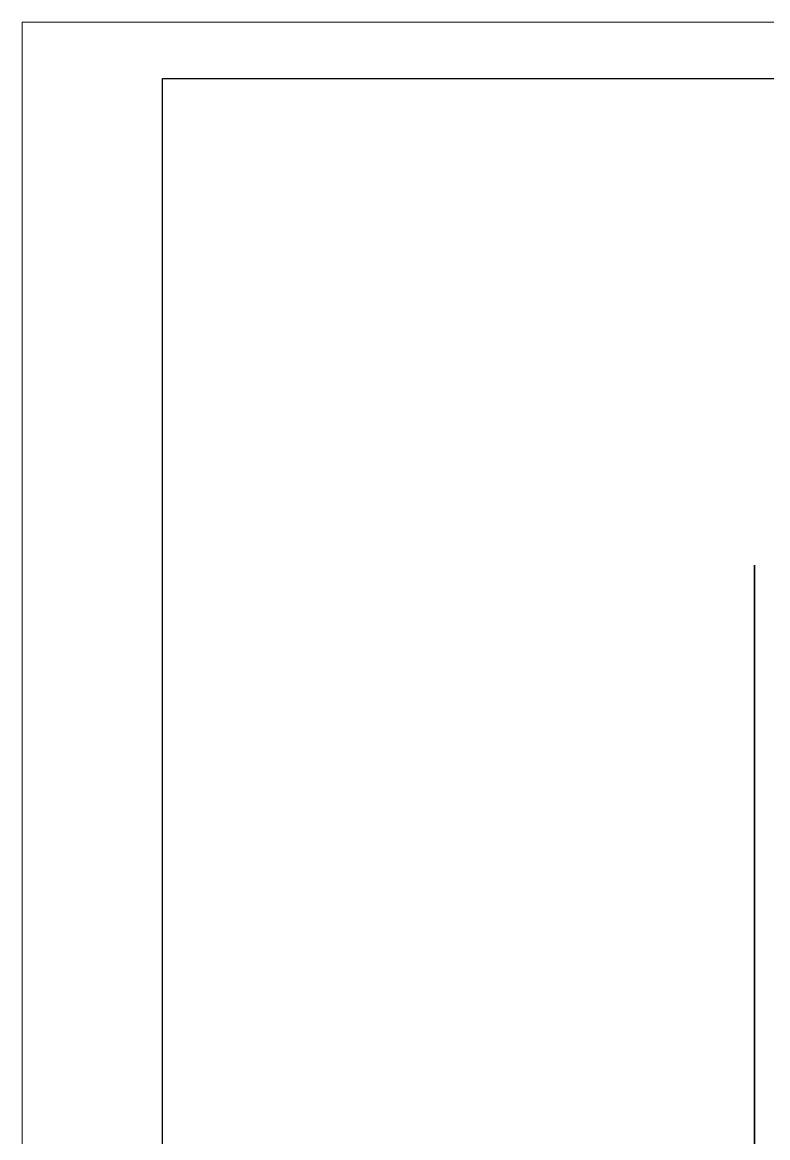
# Model space of a CAD drawing. Header units: millimetres. Extents: x 3165 to 9493, y 682 to 4304.
# Drawn here: x 3165 to 3976, y 3091 to 4304 of the extents above; entities that cross this region are included whole.
import ezdxf

# ---------------------------------------------------------------- set-up
doc = ezdxf.new("R2010")
doc.units = ezdxf.units.MM
doc.layers.add('220', color=5, linetype='Continuous')
doc.layers.add('FOLHA', color=255, linetype='Continuous', lineweight=5)

msp = doc.modelspace()

# ---------------------------------------------------------------- linework, layer by layer
at = {"color": 30}
for p, q in [((3317.8, 4242.66), (9432.48, 4242.66)), ((3317.8, 743.34), (3317.8, 4242.66))]:
    msp.add_line(p, q, dxfattribs=at)
at = {"layer": '220'}
for p, q in [((3961.28, 3713.27), (3961.28, 2091.3)), ((3961.28, 3713.27), (3961.28, 2091.3)), ((3961.28, 2091.3), (3961.28, 3713.27))]:
    msp.add_line(p, q, dxfattribs=at)
at = {"layer": 'FOLHA'}
msp.add_line((3165.39, 4303.63), (9493.44, 4303.63), dxfattribs=at)
at = {"layer": 'FOLHA', "lineweight": 5}
msp.add_line((3165.39, 682.38), (3165.39, 4303.63), dxfattribs=at)

doc.saveas('drawing.dxf')
